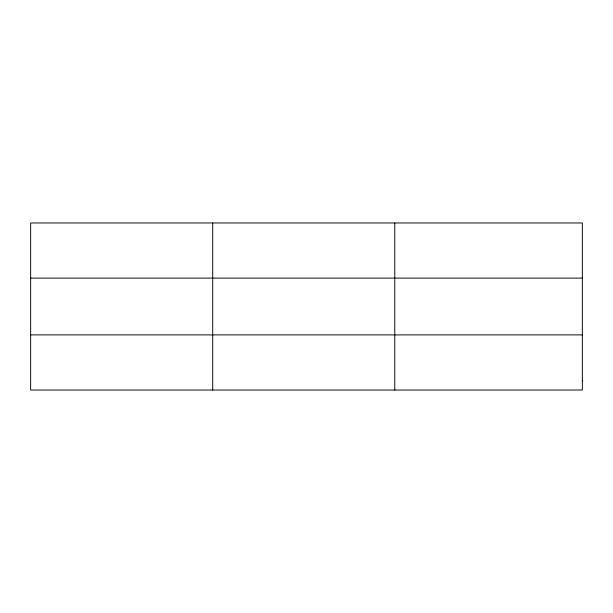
<?xml version="1.0" encoding="UTF-8"?>
<svg xmlns="http://www.w3.org/2000/svg" width="613" height="613" viewBox="0 0 613 613"><rect width="100%" height="100%" fill="white"/><g stroke="black" fill="none" stroke-linecap="round" stroke-linejoin="round"><path stroke-width="0.92" d="M212.711 390.029L212.711 222.971M394.772 390.029L394.772 222.971M30.65 278.103L582.35 278.103M30.65 334.897L582.35 334.897M582.35 380.842L582.35 390.029L30.65 390.029L30.65 222.971L582.35 222.971L582.35 380.842"/></g></svg>
